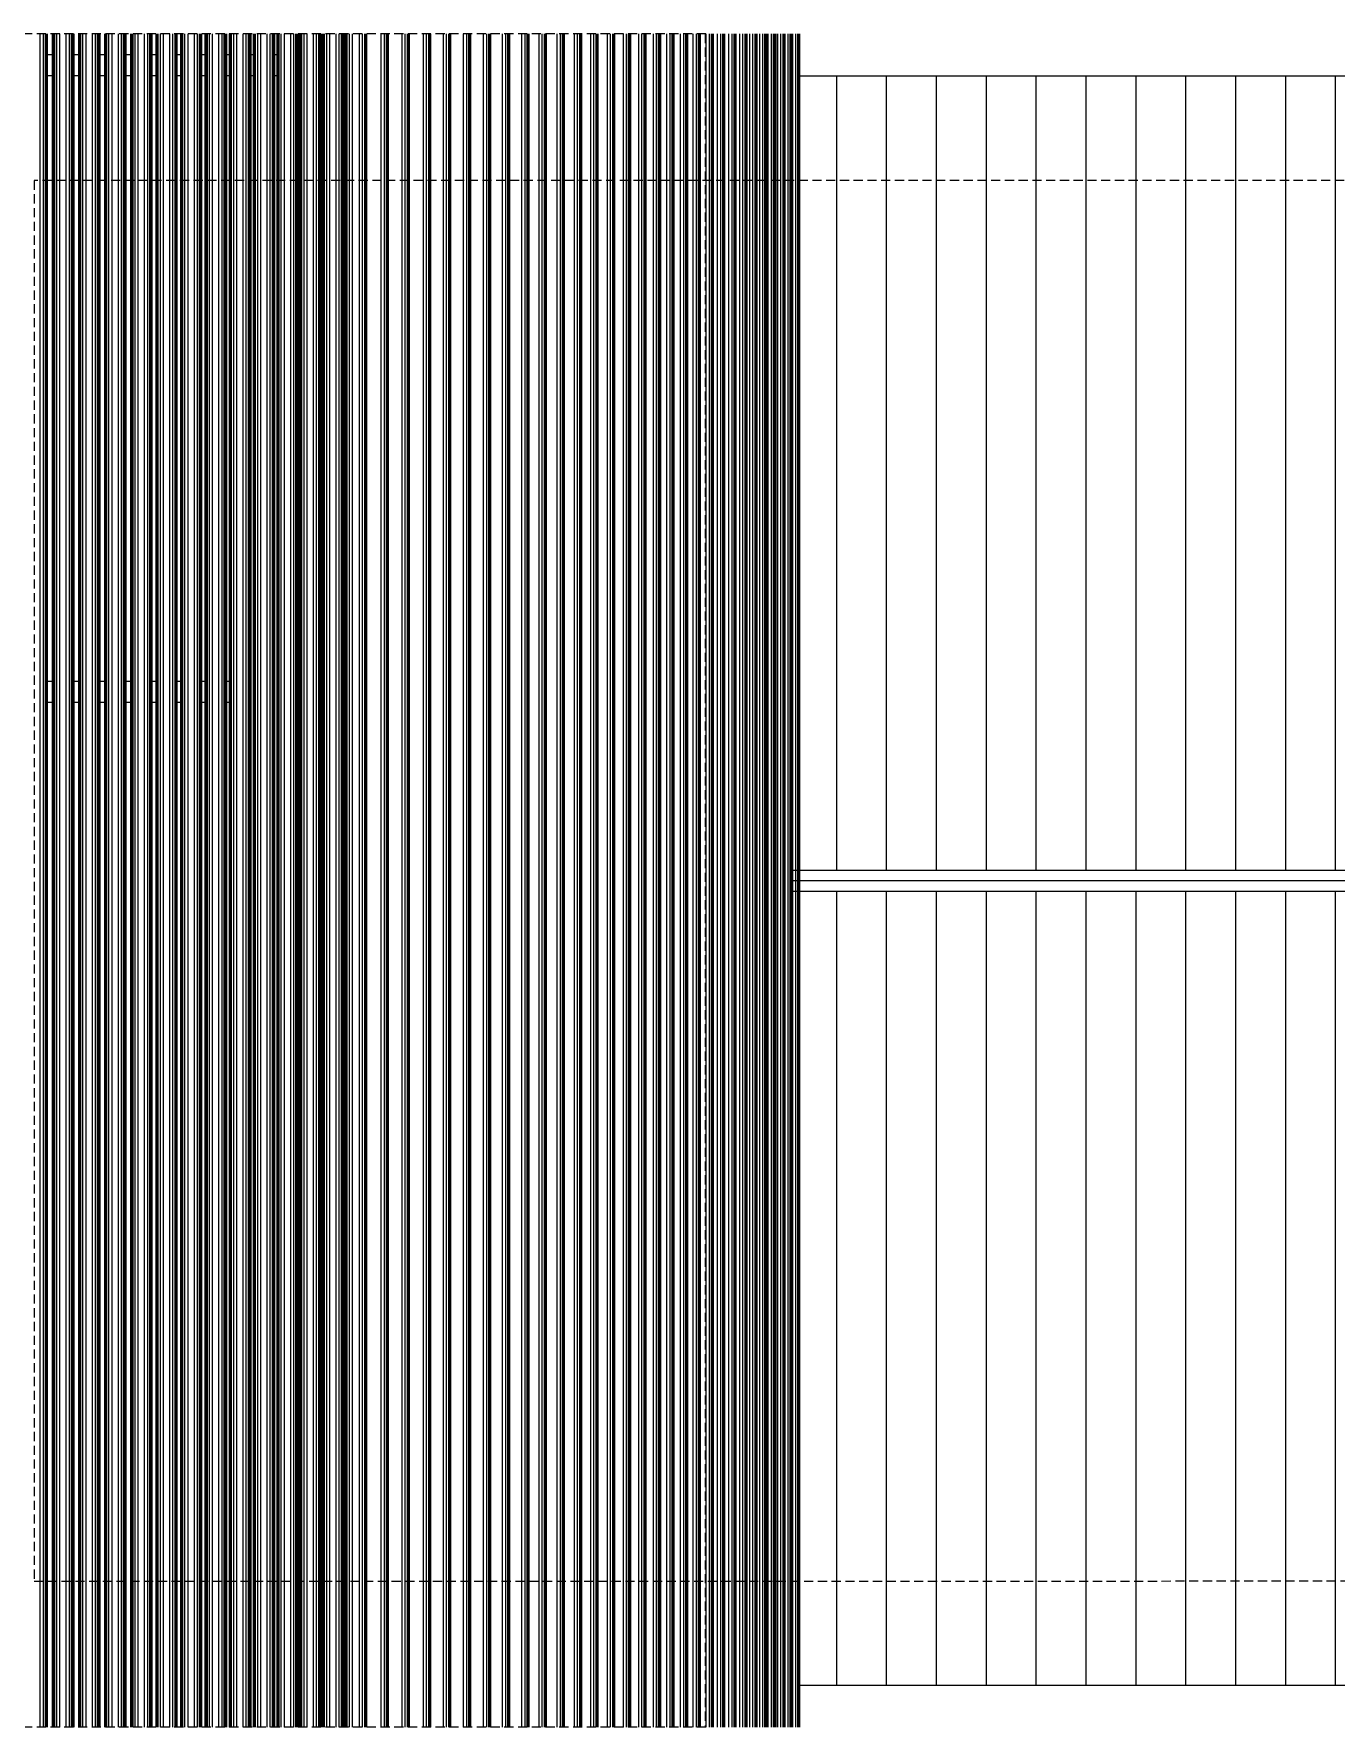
# Model space of a CAD drawing. Extents: x 5924 to 15219, y 2637 to 8140.
# Drawn here: x 7092 to 8335, y 2641 to 4257 of the extents above; entities that cross this region are included whole.
import ezdxf

# ---------------------------------------------------------------- set-up
doc = ezdxf.new("R2010")
doc.units = 0
doc.header["$LTSCALE"] = 35
doc.linetypes.add('HIDDEN', pattern=[0.375, 0.25, -0.125])
for name, color, linetype in [('HACHURA', 13, 'CONTINUOUS'), ('INDCORTE', 2, 'CONTINUOUS'), ('LINVISTA', 13, 'CONTINUOUS'), ('PROJECAO', 13, 'HIDDEN')]:
    doc.layers.add(name, color=color, linetype=linetype)

msp = doc.modelspace()

# ---------------------------------------------------------------- hatches: boundary and pattern name
at = {"layer": 'LINVISTA'}
h = msp.add_hatch(dxfattribs=at)
h.set_pattern_fill('LINE', color=256, scale=15, angle=90, style=0)
h.paths.add_polyline_path([(7822.755, 4116.701), (7822.755, 3458.666), (11256.8, 3458.423), (11256.8, 3753.423), (11269.313, 3753.422), (11269.339, 4116.481)])
h.paths.add_polyline_path([(9647.276, 3665.015), (9647.276, 3644.015), (9422.276, 3644.015), (9197.276, 3644.015), (9197.276, 3665.015), (9422.276, 3735.678)], flags=16)
h.paths.add_polyline_path([(11269.244, 2780.365), (11269.27, 3143.422), (11256.8, 3143.423), (11256.8, 3438.423), (7822.755, 3438.666), (7822.755, 2780.122)])
h.paths.add_polyline_path([(9422.276, 3127.747), (9197.276, 3198.41), (9197.276, 3219.41), (9422.276, 3219.41), (9647.276, 3219.41), (9647.276, 3198.41)], flags=16)
h.paths.add_polyline_path([(7822.755, 4216.696), (7822.755, 4116.701), (11269.339, 4116.481), (11269.313, 3753.422), (11371.813, 3753.415), (11371.846, 4216.445)])
h.paths.add_polyline_path([(7822.755, 2780.122), (7822.755, 2680.663), (11371.737, 2680.412), (11371.77, 3143.415), (11269.27, 3143.422), (11269.244, 2780.365)])

# ---------------------------------------------------------------- linework, layer by layer
at = {"layer": 'HACHURA'}
for p, q in [((7097.588, 4256.713), (7097.588, 2640.678)), ((7097.588, 4256.713), (7097.588, 2640.678)), ((7100.588, 4256.713), (7100.588, 2640.678)), ((7100.588, 4256.713), (7100.588, 2640.678)), ((7102.588, 4256.713), (7102.588, 2640.678)), ((7102.588, 4256.713), (7102.588, 2640.678)), ((7103.588, 4256.713), (7103.588, 2640.678)), ((7103.588, 4256.713), (7103.588, 2640.678)), ((7104.088, 4256.713), (7104.088, 2640.678)), ((7104.088, 4256.713), (7104.088, 2640.678)), ((7104.588, 4256.713), (7104.588, 2640.678)), ((7104.588, 4256.713), (7104.588, 2640.678)), ((7104.588, 4256.713), (7104.588, 2640.678)), ((7104.588, 4256.713), (7104.588, 2640.678)), ((7104.588, 4256.713), (7104.588, 2640.678)), ((7109.468, 4256.713), (7109.468, 2640.678)), ((7109.468, 4256.713), (7109.468, 2640.678)), ((7109.468, 4256.713), (7109.468, 2640.678)), ((7109.468, 4256.713), (7109.468, 2640.678)), ((7109.468, 4256.713), (7109.468, 2640.678)), ((7109.968, 4256.713), (7109.968, 2640.678)), ((7109.968, 4256.713), (7109.968, 2640.678)), ((7110.468, 4256.713), (7110.468, 2640.678)), ((7110.468, 4256.713), (7110.468, 2640.678)), ((7111.468, 4256.713), (7111.468, 2640.678)), ((7111.468, 4256.713), (7111.468, 2640.678)), ((7113.468, 4256.713), (7113.468, 2640.678)), ((7113.468, 4256.713), (7113.468, 2640.678)), ((7116.468, 4256.713), (7116.468, 2640.678)), ((7116.468, 4256.713), (7116.468, 2640.678)), ((7122.474, 4256.713), (7122.474, 2640.678)), ((7122.474, 4256.713), (7122.474, 2640.678)), ((7125.474, 4256.713), (7125.474, 2640.678)), ((7125.474, 4256.713), (7125.474, 2640.678)), ((7127.474, 4256.713), (7127.474, 2640.678)), ((7127.474, 4256.713), (7127.474, 2640.678)), ((7128.474, 4256.713), (7128.474, 2640.678)), ((7128.474, 4256.713), (7128.474, 2640.678)), ((7128.974, 4256.713), (7128.974, 2640.678)), ((7128.974, 4256.713), (7128.974, 2640.678)), ((7129.474, 4256.713), (7129.474, 2640.678)), ((7129.474, 4256.713), (7129.474, 2640.678)), ((7129.962, 4256.713), (7129.962, 2640.678)), ((7129.962, 4256.713), (7129.962, 2640.678)), ((7129.962, 4256.713), (7129.962, 2640.678)), ((7134.353, 4256.713), (7134.353, 2640.678)), ((7134.353, 4256.713), (7134.353, 2640.678)), ((7134.353, 4256.713), (7134.353, 2640.678)), ((7134.353, 4256.713), (7134.353, 2640.678)), ((7134.353, 4256.713), (7134.353, 2640.678)), ((7134.853, 4256.713), (7134.853, 2640.678)), ((7134.853, 4256.713), (7134.853, 2640.678)), ((7135.353, 4256.713), (7135.353, 2640.678)), ((7135.353, 4256.713), (7135.353, 2640.678)), ((7136.353, 4256.713), (7136.353, 2640.678)), ((7136.353, 4256.713), (7136.353, 2640.678)), ((7138.353, 4256.713), (7138.353, 2640.678)), ((7138.353, 4256.713), (7138.353, 2640.678)), ((7141.353, 4256.713), (7141.353, 2640.678)), ((7141.353, 4256.713), (7141.353, 2640.678)), ((7147.359, 4256.713), (7147.359, 2640.678)), ((7147.359, 4256.713), (7147.359, 2640.678)), ((7150.359, 4256.713), (7150.359, 2640.678)), ((7150.359, 4256.713), (7150.359, 2640.678)), ((7152.359, 4256.713), (7152.359, 2640.678)), ((7152.359, 4256.713), (7152.359, 2640.678)), ((7153.359, 4256.713), (7153.359, 2640.678)), ((7153.359, 4256.713), (7153.359, 2640.678)), ((7153.859, 4256.713), (7153.859, 2640.678)), ((7153.859, 4256.713), (7153.859, 2640.678)), ((7154.359, 4256.713), (7154.359, 2640.678)), ((7154.359, 4256.713), (7154.359, 2640.678)), ((7154.847, 4256.713), (7154.847, 2640.678)), ((7154.847, 4256.713), (7154.847, 2640.678)), ((7154.847, 4256.713), (7154.847, 2640.678)), ((7159.239, 4256.713), (7159.239, 2640.678)), ((7159.239, 4256.713), (7159.239, 2640.678)), ((7159.239, 4256.713), (7159.239, 2640.678)), ((7159.239, 4256.713), (7159.239, 2640.678)), ((7159.239, 4256.713), (7159.239, 2640.678)), ((7159.739, 4256.713), (7159.739, 2640.678)), ((7159.739, 4256.713), (7159.739, 2640.678)), ((7160.239, 4256.713), (7160.239, 2640.678)), ((7160.239, 4256.713), (7160.239, 2640.678)), ((7161.239, 4256.713), (7161.239, 2640.678)), ((7161.239, 4256.713), (7161.239, 2640.678)), ((7163.239, 4256.713), (7163.239, 2640.678)), ((7163.239, 4256.713), (7163.239, 2640.678)), ((7166.239, 4256.713), (7166.239, 2640.678)), ((7166.239, 4256.713), (7166.239, 2640.678)), ((7172.245, 4256.713), (7172.245, 2640.678)), ((7172.245, 4256.713), (7172.245, 2640.678)), ((7175.245, 4256.713), (7175.245, 2640.678)), ((7175.245, 4256.713), (7175.245, 2640.678)), ((7177.245, 4256.713), (7177.245, 2640.678)), ((7177.245, 4256.713), (7177.245, 2640.678)), ((7178.245, 4256.713), (7178.245, 2640.678)), ((7178.245, 4256.713), (7178.245, 2640.678)), ((7178.745, 4256.713), (7178.745, 2640.678)), ((7178.745, 4256.713), (7178.745, 2640.678)), ((7179.245, 4256.713), (7179.245, 2640.678)), ((7179.245, 4256.713), (7179.245, 2640.678)), ((7179.733, 4256.713), (7179.733, 2640.678)), ((7179.733, 4256.713), (7179.733, 2640.678)), ((7179.733, 4256.713), (7179.733, 2640.678)), ((7184.219, 4256.713), (7184.219, 2640.678)), ((7184.219, 4256.713), (7184.219, 2640.678)), ((7184.219, 4256.713), (7184.219, 2640.678)), ((7184.219, 4256.713), (7184.219, 2640.678)), ((7184.219, 4256.713), (7184.219, 2640.678)), ((7184.719, 4256.713), (7184.719, 2640.678)), ((7184.719, 4256.713), (7184.719, 2640.678)), ((7185.219, 4256.713), (7185.219, 2640.678)), ((7185.219, 4256.713), (7185.219, 2640.678)), ((7186.219, 4256.713), (7186.219, 2640.678)), ((7186.219, 4256.713), (7186.219, 2640.678)), ((7188.219, 4256.713), (7188.219, 2640.678)), ((7188.219, 4256.713), (7188.219, 2640.678)), ((7191.219, 4256.713), (7191.219, 2640.678)), ((7191.219, 4256.713), (7191.219, 2640.678)), ((7197.225, 4256.713), (7197.225, 2640.678)), ((7197.225, 4256.713), (7197.225, 2640.678)), ((7200.225, 4256.713), (7200.225, 2640.678)), ((7200.225, 4256.713), (7200.225, 2640.678)), ((7202.225, 4256.713), (7202.225, 2640.678)), ((7202.225, 4256.713), (7202.225, 2640.678)), ((7203.225, 4256.713), (7203.225, 2640.678)), ((7203.225, 4256.713), (7203.225, 2640.678)), ((7203.725, 4256.713), (7203.725, 2640.678)), ((7203.725, 4256.713), (7203.725, 2640.678)), ((7204.225, 4256.713), (7204.225, 2640.678)), ((7204.225, 4256.713), (7204.225, 2640.678)), ((7204.424, 4256.713), (7204.424, 2640.678)), ((7204.424, 4256.713), (7204.424, 2640.678)), ((7204.424, 4256.713), (7204.424, 2640.678)), ((7208.323, 4256.713), (7208.323, 2640.678)), ((7208.323, 4256.713), (7208.323, 2640.678)), ((7208.323, 4256.713), (7208.323, 2640.678)), ((7208.323, 4256.713), (7208.323, 2640.678)), ((7208.323, 4256.713), (7208.323, 2640.678)), ((7208.823, 4256.713), (7208.823, 2640.678)), ((7208.823, 4256.713), (7208.823, 2640.678)), ((7209.323, 4256.713), (7209.323, 2640.678)), ((7209.323, 4256.713), (7209.323, 2640.678)), ((7210.323, 4256.713), (7210.323, 2640.678)), ((7210.323, 4256.713), (7210.323, 2640.678)), ((7212.323, 4256.713), (7212.323, 2640.678)), ((7212.323, 4256.713), (7212.323, 2640.678)), ((7215.323, 4256.713), (7215.323, 2640.678)), ((7215.323, 4256.713), (7215.323, 2640.678)), ((7221.329, 4256.713), (7221.329, 2640.678)), ((7221.329, 4256.713), (7221.329, 2640.678)), ((7224.329, 4256.713), (7224.329, 2640.678)), ((7224.329, 4256.713), (7224.329, 2640.678)), ((7226.329, 4256.713), (7226.329, 2640.678)), ((7226.329, 4256.713), (7226.329, 2640.678)), ((7227.329, 4256.713), (7227.329, 2640.678)), ((7227.329, 4256.713), (7227.329, 2640.678)), ((7227.829, 4256.713), (7227.829, 2640.678)), ((7227.829, 4256.713), (7227.829, 2640.678)), ((7228.173, 4256.713), (7228.173, 2640.678)), ((7228.173, 4256.713), (7228.173, 2640.678)), ((7228.173, 4256.713), (7228.173, 2640.678)), ((7228.329, 4256.713), (7228.329, 2640.678)), ((7228.329, 4256.713), (7228.329, 2640.678)), ((7231.718, 4256.713), (7231.718, 2640.678)), ((7231.718, 4256.713), (7231.718, 2640.678)), ((7231.718, 4256.713), (7231.718, 2640.678)), ((7231.718, 4256.713), (7231.718, 2640.678)), ((7231.718, 4256.713), (7231.718, 2640.678)), ((7232.218, 4256.713), (7232.218, 2640.678)), ((7232.218, 4256.713), (7232.218, 2640.678)), ((7232.718, 4256.713), (7232.718, 2640.678)), ((7232.718, 4256.713), (7232.718, 2640.678)), ((7233.718, 4256.713), (7233.718, 2640.678)), ((7233.718, 4256.713), (7233.718, 2640.678)), ((7235.718, 4256.713), (7235.718, 2640.678)), ((7235.718, 4256.713), (7235.718, 2640.678)), ((7238.718, 4256.713), (7238.718, 2640.678)), ((7238.718, 4256.713), (7238.718, 2640.678)), ((7244.724, 4256.713), (7244.724, 2640.678)), ((7244.724, 4256.713), (7244.724, 2640.678)), ((7247.724, 4256.713), (7247.724, 2640.678)), ((7247.724, 4256.713), (7247.724, 2640.678)), ((7249.724, 4256.713), (7249.724, 2640.678)), ((7249.724, 4256.713), (7249.724, 2640.678)), ((7250.724, 4256.713), (7250.724, 2640.678)), ((7250.724, 4256.713), (7250.724, 2640.678)), ((7251.224, 4256.713), (7251.224, 2640.678)), ((7251.224, 4256.713), (7251.224, 2640.678)), ((7251.724, 4256.713), (7251.724, 2640.678)), ((7251.724, 4256.713), (7251.724, 2640.678)), ((7251.923, 4256.713), (7251.923, 2640.678)), ((7251.923, 4256.713), (7251.923, 2640.678)), ((7251.923, 4256.713), (7251.923, 2640.678)), ((7255.113, 4256.713), (7255.113, 2640.678)), ((7255.113, 4256.713), (7255.113, 2640.678)), ((7255.113, 4256.713), (7255.113, 2640.678)), ((7255.113, 4256.713), (7255.113, 2640.678)), ((7255.113, 4256.713), (7255.113, 2640.678)), ((7255.613, 4256.713), (7255.613, 2640.678)), ((7255.613, 4256.713), (7255.613, 2640.678)), ((7256.113, 4256.713), (7256.113, 2640.678)), ((7256.113, 4256.713), (7256.113, 2640.678)), ((7257.113, 4256.713), (7257.113, 2640.678)), ((7257.113, 4256.713), (7257.113, 2640.678)), ((7259.113, 4256.713), (7259.113, 2640.678)), ((7259.113, 4256.713), (7259.113, 2640.678)), ((7262.113, 4256.713), (7262.113, 2640.678)), ((7262.113, 4256.713), (7262.113, 2640.678)), ((7268.119, 4256.713), (7268.119, 2640.678)), ((7268.119, 4256.713), (7268.119, 2640.678)), ((7271.119, 4256.713), (7271.119, 2640.678)), ((7271.119, 4256.713), (7271.119, 2640.678)), ((7273.119, 4256.713), (7273.119, 2640.678)), ((7273.119, 4256.713), (7273.119, 2640.678)), ((7274.119, 4256.713), (7274.119, 2640.678)), ((7274.119, 4256.713), (7274.119, 2640.678)), ((7274.619, 4256.713), (7274.619, 2640.678)), ((7274.619, 4256.713), (7274.619, 2640.678)), ((7275.119, 4256.713), (7275.119, 2640.678)), ((7275.119, 4256.713), (7275.119, 2640.678)), ((7275.672, 4256.713), (7275.672, 2640.678)), ((7275.672, 4256.713), (7275.672, 2640.678)), ((7275.672, 4256.713), (7275.672, 2640.678)), ((7278.253, 4256.713), (7278.253, 2640.678)), ((7278.253, 4256.713), (7278.253, 2640.678)), ((7278.253, 4256.713), (7278.253, 2640.678)), ((7278.253, 4256.713), (7278.253, 2640.678)), ((7278.753, 4256.713), (7278.753, 2640.678)), ((7279.253, 4256.713), (7279.253, 2640.678)), ((7280.253, 4256.713), (7280.253, 2640.678)), ((7282.253, 4256.713), (7282.253, 2640.678)), ((7285.253, 4256.713), (7285.253, 2640.678)), ((7291.259, 4256.713), (7291.259, 2640.678)), ((7294.259, 4256.713), (7294.259, 2640.678)), ((7296.259, 4256.713), (7296.259, 2640.678)), ((7297.259, 4256.713), (7297.259, 2640.678)), ((7297.759, 4256.713), (7297.759, 2640.678)), ((7298.259, 4256.713), (7298.259, 2640.678)), ((7299.046, 4256.713), (7299.046, 2640.678)), ((7301.212, 4256.713), (7301.212, 2640.678)), ((7301.212, 4256.713), (7301.212, 2640.678)), ((7301.712, 4256.713), (7301.712, 2640.678)), ((7302.212, 4256.713), (7302.212, 2640.678)), ((7303.212, 4256.713), (7303.212, 2640.678)), ((7305.212, 4256.713), (7305.212, 2640.678)), ((7308.212, 4256.713), (7308.212, 2640.678)), ((7314.218, 4256.713), (7314.218, 2640.678)), ((7317.218, 4256.713), (7317.218, 2640.678)), ((7319.218, 4256.713), (7319.218, 2640.678)), ((7320.218, 4256.713), (7320.218, 2640.678)), ((7320.718, 4256.713), (7320.718, 2640.678)), ((7321.218, 4256.713), (7321.218, 2640.678)), ((7321.571, 4256.713), (7321.571, 2640.678)), ((7323.737, 4256.713), (7323.737, 2640.678)), ((7323.737, 4256.713), (7323.737, 2640.678)), ((7324.237, 4256.713), (7324.237, 2640.678)), ((7324.737, 4256.713), (7324.737, 2640.678)), ((7325.737, 4256.713), (7325.737, 2640.678)), ((7327.737, 4256.713), (7327.737, 2640.678)), ((7330.737, 4256.713), (7330.737, 2640.678)), ((7336.743, 4256.713), (7336.743, 2640.678)), ((7339.743, 4256.713), (7339.743, 2640.678)), ((7341.743, 4256.713), (7341.743, 2640.678)), ((7342.743, 4256.713), (7342.743, 2640.678)), ((7343.243, 4256.713), (7343.243, 2640.678)), ((7343.743, 4256.713), (7343.743, 2640.678)), ((7344.097, 4256.713), (7344.097, 2640.678)), ((7345.396, 4256.713), (7345.396, 2640.678)), ((7345.396, 4256.713), (7345.396, 2640.678)), ((7345.896, 4256.713), (7345.896, 2640.678)), ((7346.396, 4256.713), (7346.396, 2640.678)), ((7347.396, 4256.713), (7347.396, 2640.678)), ((7349.396, 4256.713), (7349.396, 2640.678)), ((7352.396, 4256.713), (7352.396, 2640.678)), ((7358.403, 4256.713), (7358.403, 2640.678)), ((7361.403, 4256.713), (7361.403, 2640.678)), ((7363.403, 4256.713), (7363.403, 2640.678)), ((7364.403, 4256.713), (7364.403, 2640.678)), ((7364.903, 4256.713), (7364.903, 2640.678)), ((7365.403, 4256.713), (7365.403, 2640.678)), ((7365.756, 4256.713), (7365.756, 2640.678)), ((7367.056, 4256.713), (7367.056, 2640.678)), ((7367.056, 4256.713), (7367.056, 2640.678)), ((7367.556, 4256.713), (7367.556, 2640.678)), ((7368.056, 4256.713), (7368.056, 2640.678)), ((7369.056, 4256.713), (7369.056, 2640.678)), ((7371.056, 4256.713), (7371.056, 2640.678)), ((7374.056, 4256.713), (7374.056, 2640.678)), ((7380.062, 4256.713), (7380.062, 2640.678)), ((7383.062, 4256.713), (7383.062, 2640.678)), ((7385.062, 4256.713), (7385.062, 2640.678)), ((7386.062, 4256.713), (7386.062, 2640.678)), ((7386.562, 4256.713), (7386.562, 2640.678)), ((7387.062, 4256.713), (7387.062, 2640.678)), ((7387.415, 4256.713), (7387.415, 2640.678)), ((7388.715, 4256.713), (7388.715, 2640.678)), ((7388.715, 4256.713), (7388.715, 2640.678)), ((7389.215, 4256.713), (7389.215, 2640.678)), ((7389.715, 4256.713), (7389.715, 2640.678)), ((7390.715, 4256.713), (7390.715, 2640.678)), ((7392.715, 4256.713), (7392.715, 2640.678)), ((7395.715, 4256.713), (7395.715, 2640.678)), ((7402.338, 4256.713), (7402.338, 2640.678)), ((7405.338, 4256.713), (7405.338, 2640.678)), ((7407.338, 4256.713), (7407.338, 2640.678)), ((7408.338, 4256.713), (7408.338, 2640.678)), ((7408.838, 4256.713), (7408.838, 2640.678)), ((7409.338, 4256.713), (7409.338, 2640.678)), ((7409.338, 4256.713), (7409.338, 2640.678)), ((7423.197, 4256.713), (7423.197, 2640.678)), ((7426.197, 4256.713), (7426.197, 2640.678)), ((7428.197, 4256.713), (7428.197, 2640.678)), ((7429.197, 4256.713), (7429.197, 2640.678)), ((7429.697, 4256.713), (7429.697, 2640.678)), ((7429.697, 4256.713), (7429.697, 2640.678)), ((7430.197, 4256.713), (7430.197, 2640.678)), ((7443.057, 4256.713), (7443.057, 2640.678)), ((7446.057, 4256.713), (7446.057, 2640.678)), ((7448.057, 4256.713), (7448.057, 2640.678)), ((7449.057, 4256.713), (7449.057, 2640.678)), ((7449.557, 4256.713), (7449.557, 2640.678)), ((7450.057, 4256.713), (7450.057, 2640.678)), ((7450.057, 4256.713), (7450.057, 2640.678)), ((7463.417, 4256.713), (7463.417, 2640.678)), ((7466.417, 4256.713), (7466.417, 2640.678)), ((7468.417, 4256.713), (7468.417, 2640.678)), ((7469.417, 4256.713), (7469.417, 2640.678)), ((7469.917, 4256.713), (7469.917, 2640.678)), ((7470.417, 4256.713), (7470.417, 2640.678)), ((7470.417, 4256.713), (7470.417, 2640.678)), ((7482.477, 4256.713), (7482.477, 2640.678)), ((7485.477, 4256.713), (7485.477, 2640.678)), ((7487.477, 4256.713), (7487.477, 2640.678)), ((7488.477, 4256.713), (7488.477, 2640.678)), ((7488.977, 4256.713), (7488.977, 2640.678)), ((7489.477, 4256.713), (7489.477, 2640.678)), ((7489.477, 4256.713), (7489.477, 2640.678)), ((7501.714, 4256.713), (7501.714, 2640.678)), ((7504.714, 4256.713), (7504.714, 2640.678)), ((7506.714, 4256.713), (7506.714, 2640.678)), ((7507.714, 4256.713), (7507.714, 2640.678)), ((7508.214, 4256.713), (7508.214, 2640.678)), ((7508.714, 4256.713), (7508.714, 2640.678)), ((7508.714, 4256.713), (7508.714, 2640.678)), ((7520.774, 4256.713), (7520.774, 2640.678)), ((7523.774, 4256.713), (7523.774, 2640.678)), ((7525.774, 4256.713), (7525.774, 2640.678)), ((7526.774, 4256.713), (7526.774, 2640.678)), ((7527.274, 4256.713), (7527.274, 2640.678)), ((7527.774, 4256.713), (7527.774, 2640.678)), ((7527.774, 4256.713), (7527.774, 2640.678)), ((7538.968, 4256.713), (7538.968, 2640.678)), ((7541.968, 4256.713), (7541.968, 2640.678)), ((7543.968, 4256.713), (7543.968, 2640.678)), ((7544.968, 4256.713), (7544.968, 2640.678)), ((7545.468, 4256.713), (7545.468, 2640.678)), ((7545.968, 4256.713), (7545.968, 2640.678)), ((7545.968, 4256.713), (7545.968, 2640.678)), ((7557.339, 4256.713), (7557.339, 2640.678)), ((7560.339, 4256.713), (7560.339, 2640.678)), ((7562.339, 4256.713), (7562.339, 2640.678)), ((7563.339, 4256.713), (7563.339, 2640.678)), ((7563.839, 4256.713), (7563.839, 2640.678)), ((7564.339, 4256.713), (7564.339, 2640.678)), ((7564.339, 4256.713), (7564.339, 2640.678)), ((7573.8, 4256.713), (7573.8, 2640.678)), ((7576.8, 4256.713), (7576.8, 2640.678)), ((7578.8, 4256.713), (7578.8, 2640.678)), ((7579.8, 4256.713), (7579.8, 2640.678)), ((7580.3, 4256.713), (7580.3, 2640.678)), ((7580.8, 4256.713), (7580.8, 2640.678)), ((7580.8, 4256.713), (7580.8, 2640.678)), ((7591.127, 4256.713), (7591.127, 2640.678)), ((7594.127, 4256.713), (7594.127, 2640.678)), ((7596.127, 4256.713), (7596.127, 2640.678)), ((7597.127, 4256.713), (7597.127, 2640.678)), ((7597.627, 4256.713), (7597.627, 2640.678)), ((7598.127, 4256.713), (7598.127, 2640.678)), ((7598.127, 4256.713), (7598.127, 2640.678)), ((7607.588, 4256.713), (7607.588, 2640.678)), ((7610.588, 4256.713), (7610.588, 2640.678)), ((7612.588, 4256.713), (7612.588, 2640.678)), ((7613.588, 4256.713), (7613.588, 2640.678)), ((7614.088, 4256.713), (7614.088, 2640.678)), ((7614.588, 4256.713), (7614.588, 2640.678)), ((7614.588, 4256.713), (7614.588, 2640.678)), ((7623.183, 4256.713), (7623.183, 2640.678)), ((7626.183, 4256.713), (7626.183, 2640.678)), ((7628.183, 4256.713), (7628.183, 2640.678)), ((7629.183, 4256.713), (7629.183, 2640.678)), ((7629.683, 4256.713), (7629.683, 2640.678)), ((7630.183, 4256.713), (7630.183, 2640.678)), ((7630.183, 4256.713), (7630.183, 2640.678)), ((7639.054, 4256.713), (7639.054, 2640.678)), ((7642.054, 4256.713), (7642.054, 2640.678)), ((7644.054, 4256.713), (7644.054, 2640.678)), ((7645.054, 4256.713), (7645.054, 2640.678)), ((7645.554, 4256.713), (7645.554, 2640.678)), ((7646.054, 4256.713), (7646.054, 2640.678)), ((7646.054, 4256.713), (7646.054, 2640.678)), ((7654.283, 4256.713), (7654.283, 2640.678)), ((7657.283, 4256.713), (7657.283, 2640.678)), ((7659.283, 4256.713), (7659.283, 2640.678)), ((7660.283, 4256.713), (7660.283, 2640.678)), ((7660.783, 4256.713), (7660.783, 2640.678)), ((7660.783, 4256.713), (7660.783, 2640.678)), ((7661.283, 4256.713), (7661.283, 2640.678)), ((7669.011, 4256.713), (7669.011, 2640.678)), ((7672.011, 4256.713), (7672.011, 2640.678)), ((7674.011, 4256.713), (7674.011, 2640.678)), ((7675.011, 4256.713), (7675.011, 2640.678)), ((7675.511, 4256.713), (7675.511, 2640.678)), ((7675.511, 4256.713), (7675.511, 2640.678)), ((7676.011, 4256.713), (7676.011, 2640.678)), ((7682.873, 4256.713), (7682.873, 2640.678)), ((7685.873, 4256.713), (7685.873, 2640.678)), ((7687.873, 4256.713), (7687.873, 2640.678)), ((7688.873, 4256.713), (7688.873, 2640.678)), ((7689.373, 4256.713), (7689.373, 2640.678)), ((7689.373, 4256.713), (7689.373, 2640.678)), ((7689.873, 4256.713), (7689.873, 2640.678)), ((7695.802, 4256.713), (7695.802, 2640.678)), ((7698.802, 4256.713), (7698.802, 2640.678)), ((7700.802, 4256.713), (7700.802, 2640.678)), ((7701.802, 4256.713), (7701.802, 2640.678)), ((7702.302, 4256.713), (7702.302, 2640.678)), ((7702.802, 4256.713), (7702.802, 2640.678)), ((7702.802, 4256.713), (7702.802, 2640.678)), ((7708.797, 4256.713), (7708.797, 2640.678)), ((7711.797, 4256.713), (7711.797, 2640.678)), ((7713.797, 4256.713), (7713.797, 2640.678)), ((7714.797, 4256.713), (7714.797, 2640.678)), ((7715.297, 4256.713), (7715.297, 2640.678)), ((7715.797, 4256.713), (7715.797, 2640.678)), ((7715.797, 4256.713), (7715.797, 2640.678)), ((7720.926, 4256.713), (7720.926, 2640.678)), ((7723.926, 4256.713), (7723.926, 2640.678)), ((7725.926, 4256.713), (7725.926, 2640.678)), ((7726.926, 4256.713), (7726.926, 2640.678)), ((7727.426, 4256.713), (7727.426, 2640.678)), ((7727.926, 4256.713), (7727.926, 2640.678)), ((7727.926, 4256.713), (7727.926, 2640.678)), ((7733.294, 4256.713), (7733.294, 2640.678)), ((7736.294, 4256.713), (7736.294, 2640.678)), ((7738.294, 4256.713), (7738.294, 2640.678)), ((7739.294, 4256.713), (7739.294, 2640.678)), ((7739.794, 4256.713), (7739.794, 2640.678)), ((7740.294, 4256.713), (7740.294, 2640.678)), ((7740.294, 4256.713), (7740.294, 2640.678)), ((7744.124, 4256.713), (7744.124, 2640.678)), ((7747.124, 4256.713), (7747.124, 2640.678)), ((7749.124, 4256.713), (7749.124, 2640.678)), ((7750.124, 4256.713), (7750.124, 2640.678)), ((7750.624, 4256.713), (7750.624, 2640.678)), ((7751.124, 4256.713), (7751.124, 2640.678)), ((7751.124, 4256.713), (7751.124, 2640.678)), ((7754.954, 4256.713), (7754.954, 2640.678)), ((7757.954, 4256.713), (7757.954, 2640.678)), ((7759.954, 4256.713), (7759.954, 2640.678)), ((7760.954, 4256.713), (7760.954, 2640.678)), ((7761.454, 4256.713), (7761.454, 2640.678)), ((7761.954, 4256.713), (7761.954, 2640.678)), ((7761.954, 4256.713), (7761.954, 2640.678)), ((7765.417, 4256.713), (7765.417, 2640.678)), ((7768.417, 4256.713), (7768.417, 2640.678)), ((7770.417, 4256.713), (7770.417, 2640.678)), ((7771.417, 4256.713), (7771.417, 2640.678)), ((7771.917, 4256.713), (7771.917, 2640.678)), ((7771.917, 4256.713), (7771.917, 2640.678)), ((7772.417, 4256.713), (7772.417, 2640.678)), ((7774.88, 4256.713), (7774.88, 2640.678)), ((7777.88, 4256.713), (7777.88, 2640.678)), ((7779.88, 4256.713), (7779.88, 2640.678)), ((7780.88, 4256.713), (7780.88, 2640.678)), ((7781.38, 4256.713), (7781.38, 2640.678)), ((7781.88, 4256.713), (7781.88, 2640.678)), ((7781.88, 4256.713), (7781.88, 2640.678)), ((7784.41, 4256.713), (7784.41, 2640.678)), ((7787.41, 4256.713), (7787.41, 2640.678)), ((7789.41, 4256.713), (7789.41, 2640.678)), ((7790.41, 4256.713), (7790.41, 2640.678)), ((7790.91, 4256.713), (7790.91, 2640.678)), ((7791.41, 4256.713), (7791.41, 2640.678)), ((7791.41, 4256.713), (7791.41, 2640.678)), ((7792.574, 4256.713), (7792.574, 2640.678)), ((7795.574, 4256.713), (7795.574, 2640.678)), ((7797.574, 4256.713), (7797.574, 2640.678)), ((7798.574, 4256.713), (7798.574, 2640.678)), ((7799.074, 4256.713), (7799.074, 2640.678)), ((7799.574, 4256.713), (7799.574, 2640.678)), ((7800.074, 4256.713), (7800.074, 2640.678)), ((7801.674, 4256.713), (7801.674, 2640.678)), ((7804.674, 4256.713), (7804.674, 2640.678)), ((7806.674, 4256.713), (7806.674, 2640.678)), ((7807.674, 4256.713), (7807.674, 2640.678)), ((7808.174, 4256.713), (7808.174, 2640.678)), ((7808.382, 4256.713), (7808.382, 2640.678)), ((7808.674, 4256.713), (7808.674, 2640.678)), ((7811.382, 4256.713), (7811.382, 2640.678)), ((7813.382, 4256.713), (7813.382, 2640.678)), ((7814.382, 4256.713), (7814.382, 2640.678)), ((7814.882, 4256.713), (7814.882, 2640.678)), ((7815.382, 4256.713), (7815.382, 2640.678)), ((7815.755, 4256.713), (7815.755, 2640.678)), ((7815.882, 4256.713), (7815.882, 2640.678)), ((7818.755, 4256.713), (7818.755, 2640.678)), ((7820.755, 4256.713), (7820.755, 2640.678)), ((7821.755, 4256.713), (7821.755, 2640.678)), ((7822.255, 4256.713), (7822.255, 2640.678)), ((7822.755, 4256.713), (7822.755, 2640.678)), ((7822.755, 4256.713), (7822.755, 2640.678)), ((7327.737, 3298.684), (7327.737, 2640.678)), ((7330.737, 3298.684), (7330.737, 2640.678))]:
    msp.add_line(p, q, dxfattribs=at)
at = {"layer": 'INDCORTE'}
for p, q in [((7109.468, 4236.713), (7104.588, 4236.713)), ((7109.468, 4236.713), (7104.588, 4236.713)), ((7134.353, 4236.713), (7129.962, 4236.713)), ((7134.353, 4236.713), (7129.962, 4236.713)), ((7159.239, 4236.713), (7154.847, 4236.713)), ((7159.239, 4236.713), (7154.847, 4236.713)), ((7184.219, 4236.713), (7179.733, 4236.713)), ((7184.219, 4236.713), (7179.733, 4236.713)), ((7208.323, 4236.713), (7204.424, 4236.713)), ((7208.323, 4236.713), (7204.424, 4236.713)), ((7231.718, 4236.713), (7228.173, 4236.713)), ((7231.718, 4236.713), (7228.173, 4236.713)), ((7255.113, 4236.713), (7251.923, 4236.713)), ((7255.113, 4236.713), (7251.923, 4236.713)), ((7278.253, 4236.713), (7275.672, 4236.713)), ((7278.253, 4236.713), (7275.672, 4236.713)), ((7301.644, 4236.713), (7299.046, 4236.713)), ((7323.737, 4236.713), (7321.571, 4236.713)), ((7345.396, 4236.713), (7344.097, 4236.713)), ((7367.056, 4236.713), (7365.756, 4236.713)), ((7388.77, 4236.713), (7387.415, 4236.713)), ((7109.468, 4216.713), (7104.588, 4216.713)), ((7109.468, 4216.713), (7104.588, 4216.713)), ((7134.353, 4216.713), (7129.962, 4216.713)), ((7134.353, 4216.713), (7129.962, 4216.713)), ((7159.239, 4216.713), (7154.847, 4216.713)), ((7159.239, 4216.713), (7154.847, 4216.713)), ((7184.219, 4216.713), (7179.733, 4216.713)), ((7184.219, 4216.713), (7179.733, 4216.713)), ((7208.323, 4216.713), (7204.424, 4216.713)), ((7208.323, 4216.713), (7204.424, 4216.713)), ((7231.718, 4216.713), (7228.173, 4216.713)), ((7231.718, 4216.713), (7228.173, 4216.713)), ((7255.113, 4216.713), (7251.923, 4216.713)), ((7255.113, 4216.713), (7251.923, 4216.713)), ((7278.253, 4216.713), (7275.672, 4216.713)), ((7278.253, 4216.713), (7275.672, 4216.713)), ((7301.644, 4216.713), (7299.046, 4216.713)), ((7323.737, 4216.713), (7321.571, 4216.713)), ((7345.396, 4216.713), (7344.097, 4216.713)), ((7367.056, 4216.713), (7365.756, 4216.713)), ((7388.77, 4216.713), (7387.415, 4216.713)), ((7822.255, 4216.696), (11371.846, 4216.445)), ((7109.468, 3638.707), (7104.588, 3638.707)), ((7109.468, 3638.707), (7104.588, 3638.707)), ((7134.353, 3638.707), (7129.962, 3638.707)), ((7134.353, 3638.707), (7129.962, 3638.707)), ((7159.239, 3638.707), (7154.847, 3638.707)), ((7159.239, 3638.707), (7154.847, 3638.707)), ((7184.219, 3638.707), (7179.733, 3638.707)), ((7184.219, 3638.707), (7179.733, 3638.707)), ((7208.323, 3638.707), (7204.424, 3638.707)), ((7208.323, 3638.707), (7204.424, 3638.707)), ((7231.718, 3638.707), (7228.173, 3638.707)), ((7231.718, 3638.707), (7228.173, 3638.707)), ((7255.113, 3638.707), (7251.923, 3638.707)), ((7255.113, 3638.707), (7251.923, 3638.707)), ((7278.253, 3638.707), (7275.672, 3638.707)), ((7278.253, 3638.707), (7275.672, 3638.707)), ((7109.468, 3618.707), (7104.588, 3618.707)), ((7109.468, 3618.707), (7104.588, 3618.707)), ((7134.353, 3618.707), (7129.962, 3618.707)), ((7134.353, 3618.707), (7129.962, 3618.707)), ((7159.239, 3618.707), (7154.847, 3618.707)), ((7159.239, 3618.707), (7154.847, 3618.707)), ((7184.219, 3618.707), (7179.733, 3618.707)), ((7184.219, 3618.707), (7179.733, 3618.707)), ((7208.323, 3618.707), (7204.424, 3618.707)), ((7208.323, 3618.707), (7204.424, 3618.707)), ((7231.718, 3618.707), (7228.173, 3618.707)), ((7231.718, 3618.707), (7228.173, 3618.707)), ((7255.113, 3618.707), (7251.923, 3618.707)), ((7255.113, 3618.707), (7251.923, 3618.707)), ((7278.253, 3618.707), (7275.672, 3618.707)), ((7278.253, 3618.707), (7275.672, 3618.707)), ((7814.882, 3458.666), (11256.801, 3458.423)), ((7814.882, 3448.666), (11256.8, 3448.423)), ((7814.882, 3448.666), (11256.8, 3448.423)), ((7814.882, 3438.666), (11256.799, 3438.423)), ((7345.396, 2680.678), (7344.097, 2680.678)), ((7367.056, 2680.678), (7365.756, 2680.678)), ((7388.77, 2680.678), (7387.415, 2680.678)), ((7821.924, 2680.663), (11371.737, 2680.412)), ((7345.396, 2660.678), (7344.097, 2660.678)), ((7367.056, 2660.678), (7365.756, 2660.678)), ((7388.77, 2660.678), (7387.415, 2660.678))]:
    msp.add_line(p, q, dxfattribs=at)
at = {"layer": 'PROJECAO'}
for p, q in [((7733.373, 4256.713), (6559.693, 4256.713)), ((7732.603, 4256.713), (7732.603, 2640.678)), ((7092.192, 4116.747), (7092.098, 2780.071)), ((11269.339, 4116.481), (7092.192, 4116.747)), ((7092.098, 2780.071), (11269.244, 2780.365)), ((7733.373, 2640.678), (6559.693, 2640.678))]:
    msp.add_line(p, q, dxfattribs=at)

doc.saveas('drawing.dxf')
